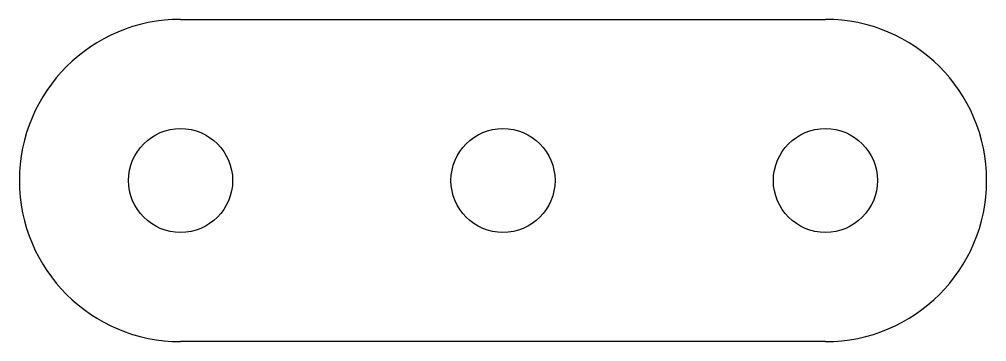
# Model space of a CAD drawing. Header units: metres. Extents: x 0 to 38.1, y 0 to 12.7.
import ezdxf

# ---------------------------------------------------------------- set-up
doc = ezdxf.new("R2010")
doc.units = ezdxf.units.M

msp = doc.modelspace()

# ---------------------------------------------------------------- linework, layer by layer
at = {"layer": 'MyLayer', "color": 0}
for p, q in [((6.35, 12.7), (31.75, 12.7)), ((0, 6.35), (0, 6.35)), ((38.1, 6.35), (38.1, 6.35)), ((31.75, 0), (6.35, 0))]:
    msp.add_line(p, q, dxfattribs=at)
for centre in [(6.35, 6.35), (19.05, 6.35), (31.75, 6.35)]:
    msp.add_circle(centre, 2.05, dxfattribs=at)
for centre, start, end in [((6.35, 6.35), 90, 180), ((31.75, 6.35), 0, 90), ((6.35, 6.35), 180, 270), ((31.75, 6.35), 270, 0)]:
    msp.add_arc(centre, 6.35, start, end, dxfattribs=at)

doc.saveas('drawing.dxf')
